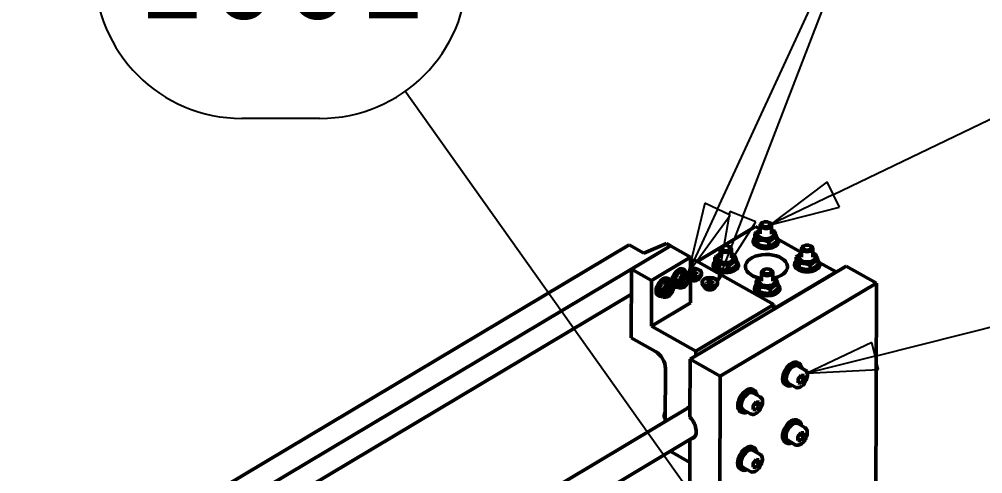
# Model space of a CAD drawing. Header units: millimetres. Extents: x -1901 to 2520, y -3919 to 1782.
# Drawn here: x 1879.3 to 2085.4, y 1460.7 to 1557.8 of the extents above; entities that cross this region are included whole.
import ezdxf

# ---------------------------------------------------------------- set-up
doc = ezdxf.new("R2010")
doc.units = ezdxf.units.MM
doc.header["$LTSCALE"] = 6
doc.layers.add('Symbol (ISO)', color=7, linetype='Continuous', lineweight=25)
doc.layers.add('Visible (ISO)', color=7, linetype='Continuous', lineweight=50)
doc.styles.add('Note Text (ISO)', font='tahoma.ttf')

# ---------------------------------------------------------------- blocks, each defined once
blk = doc.blocks.new('Balloon1')
at = {"layer": 'Symbol (ISO)'}
for p, q in [((342.247, 253.395), (362.515, 263.141)), ((342.03, 253.846), (339.994, 252.312)), ((342.464, 252.945), (342.03, 253.846)), ((342.247, 253.395), (339.994, 252.312)), ((339.994, 252.312), (342.464, 252.945))]:
    blk.add_line(p, q, dxfattribs=at)
at = {"layer": 'Symbol (ISO)', "flags": 128}
blk.add_lwpolyline([(342.03, 253.846), (339.994, 252.312)], dxfattribs=at)
at = {"layer": 'Symbol (ISO)'}
blk.add_solid([(342.03, 253.846), (339.994, 252.312), (342.464, 252.945), (342.03, 253.846)], dxfattribs=at)
blk = doc.blocks.new('Balloon2')
at = {"layer": 'Symbol (ISO)'}
for p, q in [((343.738, 247.637), (361.93, 252.205)), ((343.617, 248.122), (341.314, 247.028)), ((343.86, 247.152), (343.617, 248.122)), ((343.738, 247.637), (341.314, 247.028)), ((341.314, 247.028), (343.86, 247.152))]:
    blk.add_line(p, q, dxfattribs=at)
at = {"layer": 'Symbol (ISO)', "flags": 128}
blk.add_lwpolyline([(343.617, 248.122), (341.314, 247.028)], dxfattribs=at)
at = {"layer": 'Symbol (ISO)'}
blk.add_solid([(343.617, 248.122), (341.314, 247.028), (343.86, 247.152), (343.617, 248.122)], dxfattribs=at)
blk = doc.blocks.new('Balloon8')
at = {"layer": 'Symbol (ISO)'}
for p, q in [((338.117, 252.868), (344.285, 266.262)), ((339.019, 252.603), (344.285, 266.262)), ((337.663, 253.077), (337.071, 250.597)), ((338.117, 252.868), (337.071, 250.597)), ((338.571, 252.659), (337.663, 253.077)), ((338.553, 252.783), (338.12, 250.271)), ((339.486, 252.423), (338.553, 252.783)), ((337.071, 250.597), (338.571, 252.659)), ((339.019, 252.603), (338.12, 250.271)), ((338.12, 250.271), (339.486, 252.423))]:
    blk.add_line(p, q, dxfattribs=at)
at = {"layer": 'Symbol (ISO)', "flags": 128}
for points in [[(337.663, 253.077), (337.071, 250.597)], [(338.553, 252.783), (338.12, 250.271)]]:
    blk.add_lwpolyline(points, dxfattribs=at)
at = {"layer": 'Symbol (ISO)'}
for points in [[(337.663, 253.077), (337.071, 250.597), (338.571, 252.659), (337.663, 253.077)], [(338.553, 252.783), (338.12, 250.271), (339.486, 252.423), (338.553, 252.783)]]:
    blk.add_solid(points, dxfattribs=at)
blk = doc.blocks.new('Balloon16')
at = {"layer": 'Symbol (ISO)'}
for p, q in [((323.945, 266.603), (321.159, 266.603)), ((339.06, 240.089), (326.975, 257.09)), ((323.945, 256.103), (321.159, 256.103)), ((339.468, 240.379), (338.653, 239.799)), ((339.06, 240.089), (340.509, 238.051)), ((340.509, 238.051), (339.468, 240.379)), ((338.653, 239.799), (340.509, 238.051))]:
    blk.add_line(p, q, dxfattribs=at)
at = {"layer": 'Symbol (ISO)', "flags": 128}
blk.add_lwpolyline([(338.653, 239.799), (340.509, 238.051)], dxfattribs=at)
at = {"layer": 'Symbol (ISO)'}
for centre, start, end in [((321.159, 261.353), 90, 270), ((323.945, 261.353), 270, 90)]:
    blk.add_arc(centre, 5.25, start, end, dxfattribs=at)
blk.add_solid([(338.653, 239.799), (340.509, 238.051), (339.468, 240.379), (338.653, 239.799)], dxfattribs=at)
at = {"layer": 'Symbol (ISO)', "insert": (322.552, 261.389), "char_height": 3.5, "attachment_point": 5, "style": 'Note Text (ISO)'}
blk.add_mtext('1001', dxfattribs=at)

msp = doc.modelspace()

# ---------------------------------------------------------------- linework, layer by layer
at = {"layer": 'Visible (ISO)'}
for p, q in [((2024.313, 1506.062), (2036.807, 1513.512)), ((2037.835, 1512.934), (2036.807, 1513.512)), ((2037.832, 1511.913), (2037.838, 1513.771)), ((2038.376, 1514.368), (2038.194, 1514.264)), ((2039.702, 1514.364), (2039.884, 1514.259)), ((2040.232, 1511.906), (2040.238, 1513.765)), ((2036.689, 1511.955), (2036.687, 1511.034)), ((2037.317, 1510.597), (2037.315, 1509.677)), ((2041.374, 1511.219), (2041.371, 1510.299)), ((2046.674, 1507.961), (2041.6, 1510.816)), ((2009.774, 1509.603), (1831.073, 1403.052)), ((2018.626, 1509.386), (1835.814, 1400.385)), ((2012.905, 1507.841), (2009.774, 1509.603)), ((2018.626, 1509.386), (2010.279, 1504.409)), ((2017.764, 1509.871), (2012.905, 1507.841)), ((2018.626, 1509.386), (2017.764, 1509.871)), ((2022.936, 1506.961), (2018.626, 1509.386)), ((2029.274, 1506.809), (2029.279, 1508.668)), ((2029.817, 1509.264), (2029.635, 1509.161)), ((2031.144, 1509.261), (2031.325, 1509.156)), ((2031.674, 1506.803), (2031.679, 1508.662)), ((2036.327, 1509.974), (2036.328, 1510.351)), ((2039.659, 1510.229), (2039.657, 1509.309)), ((2041.727, 1509.96), (2041.728, 1510.337)), ((2046.671, 1506.94), (2046.676, 1508.799)), ((2047.215, 1509.395), (2047.033, 1509.292)), ((2048.541, 1509.392), (2048.722, 1509.287)), ((2049.071, 1506.934), (2049.076, 1508.792)), ((2014.589, 1501.984), (2022.936, 1506.961)), ((2022.91, 1497.178), (2022.936, 1506.961)), ((2023.499, 1506.52), (2022.934, 1506.184)), ((2040.74, 1496.821), (2023.499, 1506.52)), ((2028.131, 1506.851), (2028.128, 1505.931)), ((2045.528, 1506.982), (2045.526, 1506.062)), ((2010.279, 1504.409), (2010.238, 1489.734)), ((2010.279, 1504.409), (2014.589, 1501.984)), ((2021.595, 1504.29), (2021.38, 1504.411)), ((2027.768, 1504.871), (2027.769, 1505.248)), ((2028.758, 1505.494), (2028.756, 1504.573)), ((2031.1, 1505.126), (2031.098, 1504.206)), ((2032.815, 1506.116), (2032.813, 1505.196)), ((2033.168, 1504.857), (2033.169, 1505.234)), ((2042.437, 1496.833), (2056.211, 1505.046)), ((2045.166, 1505.002), (2045.167, 1505.379)), ((2046.156, 1505.625), (2046.153, 1504.704)), ((2048.498, 1505.257), (2048.496, 1504.336)), ((2050.213, 1506.247), (2050.21, 1505.326)), ((2054.049, 1503.812), (2050.439, 1505.843)), ((2050.566, 1504.987), (2050.567, 1505.364)), ((2056.211, 1505.046), (2054.049, 1503.812)), ((2062.676, 1501.408), (2056.211, 1505.046)), ((2018.256, 1502.299), (2018.041, 1502.42)), ((2020.598, 1503.761), (2021.196, 1503.424)), ((2021.827, 1503.919), (2022.426, 1503.582)), ((2022.041, 1502.662), (2022.041, 1502.662)), ((2022.23, 1502.12), (2022.226, 1502.276)), ((2022.974, 1502.289), (2022.924, 1502.318)), ((2022.979, 1503.733), (2023.54, 1503.967)), ((2023.049, 1503.334), (2022.979, 1503.733)), ((2023.681, 1503.168), (2023.049, 1503.334)), ((2023.539, 1503.429), (2023.54, 1503.967)), ((2023.54, 1503.967), (2024.172, 1503.801)), ((2024.243, 1503.402), (2023.681, 1503.168)), ((2024.171, 1503.372), (2024.172, 1503.801)), ((2024.172, 1503.801), (2024.243, 1503.402)), ((2024.241, 1502.286), (2024.778, 1502.592)), ((2024.508, 1502.438), (2024.507, 1502.127)), ((2025.273, 1503.563), (2025.272, 1503.275)), ((2038.113, 1501.837), (2038.118, 1503.696)), ((2038.656, 1504.292), (2038.474, 1504.188)), ((2039.983, 1504.288), (2040.164, 1504.184)), ((2040.513, 1501.83), (2040.518, 1503.689)), ((2054.049, 1503.812), (2040.738, 1495.876)), ((2014.562, 1492.201), (2014.589, 1501.984)), ((2017.259, 1501.77), (2017.857, 1501.433)), ((2018.488, 1501.928), (2019.087, 1501.592)), ((2018.702, 1500.671), (2018.702, 1500.671)), ((2018.891, 1500.129), (2018.887, 1500.285)), ((2019.536, 1500.629), (2019.32, 1500.751)), ((2019.554, 1502.179), (2020.153, 1501.842)), ((2019.74, 1500.755), (2020.339, 1500.418)), ((2021.159, 1501.093), (2021.159, 1501.093)), ((2021.72, 1501.213), (2021.584, 1501.136)), ((2025.397, 1501.632), (2025.396, 1501.344)), ((2026.422, 1500.349), (2025.886, 1500.659)), ((2026.156, 1500.503), (2026.155, 1500.192)), ((2026.418, 1501.781), (2026.966, 1502.026)), ((2026.511, 1501.384), (2026.418, 1501.781)), ((2027.151, 1501.23), (2026.511, 1501.384)), ((2026.965, 1501.487), (2026.966, 1502.026)), ((2026.966, 1502.026), (2027.607, 1501.872)), ((2027.7, 1501.474), (2027.151, 1501.23)), ((2027.607, 1501.872), (2027.606, 1501.432)), ((2027.607, 1501.872), (2027.7, 1501.474)), ((2027.689, 1500.346), (2028.226, 1500.652)), ((2027.956, 1500.498), (2027.955, 1500.187)), ((2028.721, 1501.623), (2028.72, 1501.335)), ((2029.286, 1481.5), (2062.676, 1501.408)), ((2036.607, 1499.899), (2036.608, 1500.276)), ((2036.969, 1501.879), (2036.967, 1500.958)), ((2037.597, 1500.521), (2037.595, 1499.601)), ((2041.654, 1501.144), (2041.651, 1500.223)), ((2042.007, 1499.884), (2042.008, 1500.261)), ((2062.676, 1501.408), (2062.529, 1447.602)), ((2010.264, 1499.028), (1855.38, 1406.679)), ((2016.197, 1498.639), (2015.981, 1498.76)), ((2016.215, 1500.188), (2016.814, 1499.851)), ((2016.401, 1498.764), (2017, 1498.427)), ((2017.82, 1499.103), (2017.82, 1499.102)), ((2018.381, 1499.222), (2018.245, 1499.145)), ((2039.939, 1500.154), (2039.937, 1499.233)), ((2022.91, 1497.178), (2014.562, 1492.201)), ((2022.82, 1485.137), (2042.437, 1496.833)), ((2024.045, 1486.866), (2040.74, 1496.821)), ((2040.737, 1495.82), (2040.74, 1496.821)), ((2040.738, 1495.864), (2042.437, 1496.833)), ((2014.562, 1492.201), (2024.045, 1486.866)), ((2010.238, 1489.734), (2015.411, 1486.824)), ((2024.042, 1485.866), (2024.045, 1486.866)), ((2022.787, 1472.784), (2022.82, 1485.137)), ((2029.286, 1481.5), (2022.82, 1485.137)), ((2045.821, 1484.413), (2046.166, 1484.219)), ((2017.529, 1471.823), (2017.559, 1483.166)), ((2047.423, 1482.823), (2045.871, 1483.696)), ((2045.941, 1480.946), (2046.568, 1481.743)), ((2046.568, 1481.743), (2047.193, 1481.693)), ((2047.193, 1481.693), (2047.191, 1480.845)), ((2028.979, 1368.995), (2029.286, 1481.5)), ((2043.173, 1479.706), (2043.518, 1479.512)), ((2045.364, 1479.162), (2043.812, 1480.035)), ((2045.939, 1480.099), (2045.941, 1480.946)), ((2045.939, 1480.399), (2046.564, 1480.048)), ((2046.564, 1480.048), (2045.939, 1480.099)), ((2046.329, 1481.33), (2047.191, 1480.845)), ((2047.191, 1480.845), (2046.564, 1480.048)), ((2036.221, 1478.689), (2036.566, 1478.495)), ((2037.823, 1477.099), (2036.272, 1477.972)), ((2036.341, 1475.222), (2036.968, 1476.019)), ((2036.729, 1475.606), (2037.591, 1475.122)), ((2036.968, 1476.019), (2037.593, 1475.969)), ((2037.593, 1475.969), (2037.591, 1475.122)), ((1896.24, 1399.505), (2022.792, 1474.961)), ((2033.573, 1473.983), (2033.918, 1473.789)), ((2035.764, 1473.439), (2034.212, 1474.312)), ((2036.339, 1474.375), (2036.341, 1475.222)), ((2036.964, 1474.325), (2036.339, 1474.375)), ((2036.34, 1474.676), (2036.964, 1474.325)), ((2037.591, 1475.122), (2036.964, 1474.325)), ((2017.312, 1473.122), (2017.318, 1472.904)), ((2045.787, 1472.111), (2046.132, 1471.917)), ((2047.39, 1470.521), (2045.838, 1471.394)), ((2045.907, 1468.644), (2046.535, 1469.441)), ((2046.535, 1469.441), (2047.16, 1469.39)), ((2047.16, 1469.39), (2047.157, 1468.543)), ((1896.371, 1392.597), (2023.827, 1468.593)), ((2022.7, 1441.139), (2022.773, 1467.965)), ((2043.139, 1467.404), (2043.484, 1467.21)), ((2045.33, 1466.86), (2043.779, 1467.733)), ((2045.905, 1467.797), (2045.907, 1468.644)), ((2046.53, 1467.746), (2045.905, 1467.797)), ((2045.906, 1468.097), (2046.53, 1467.746)), ((2046.295, 1469.028), (2047.157, 1468.543)), ((2047.157, 1468.543), (2046.53, 1467.746)), ((2022.76, 1463.094), (2018.564, 1465.455)), ((2036.187, 1466.387), (2036.532, 1466.193)), ((2037.79, 1464.797), (2036.238, 1465.67)), ((2036.308, 1462.92), (2036.935, 1463.717)), ((2036.695, 1463.304), (2037.558, 1462.819)), ((2036.935, 1463.717), (2037.56, 1463.667)), ((2037.56, 1463.667), (2037.558, 1462.819)), ((2033.54, 1461.68), (2033.885, 1461.486)), ((2035.731, 1461.136), (2034.179, 1462.009)), ((2036.305, 1462.073), (2036.308, 1462.92)), ((2036.93, 1462.022), (2036.305, 1462.073)), ((2036.306, 1462.374), (2036.93, 1462.022)), ((2037.558, 1462.819), (2036.93, 1462.022))]:
    msp.add_line(p, q, dxfattribs=at)
for centre, major_axis, ratio, start_param, end_param in [((2039.032, 1511.909), (-1.74, 0.005), 0.5791047, 5.4734017, 10.2345615), ((2039.038, 1513.768), (-1.2, 0.003), 0.5791047, 5.4932082, 10.2147551), ((2039.028, 1510.344), (2.7, -0.007), 0.5791047, 2.6217054, 6.8030725), ((2030.479, 1508.665), (-1.2, 0.003), 0.5791047, 5.4932082, 10.2147551), ((2047.876, 1508.796), (-1.2, 0.003), 0.5791047, 5.4932082, 10.2147551), ((2030.474, 1506.806), (-1.74, 0.005), 0.5791047, 5.4734017, 10.2345615), ((2039.167, 1504.929), (-4.5, 0.012), 0.5791047, 1.978962, 7.5286982), ((2047.871, 1506.937), (-1.74, 0.005), 0.5791047, 5.4734017, 10.2345615), ((2020.35, 1502.581), (1.03, 1.83), 0.5661916, 0, 2.3540545), ((2020.566, 1502.46), (1.03, 1.83), 0.5661916, 5.8327729, 8.6627025), ((2023.611, 1503.568), (1.662, -0.005), 0.5791047, 4.2886181, 8.2777525), ((2030.469, 1505.241), (2.7, -0.007), 0.5791047, 2.6217054, 6.8030725), ((2047.867, 1505.372), (2.7, -0.007), 0.5791047, 2.6217054, 6.8030725), ((2017.011, 1500.59), (1.03, 1.83), 0.5661916, 0, 3.1415927), ((2017.227, 1500.469), (1.03, 1.83), 0.5661916, 5.8327729, 9.8751904), ((2021.6, 1501.878), (0.441, 0.784), 0.5661916, 5.5259738, 10.1819895), ((2021.6, 1501.878), (0.441, 0.784), 0.5661916, 5.5126624, 10.1953026), ((2023.608, 1502.589), (1.2, -0.003), 0.5791047, 4.1064758, 6.3168467), ((2023.61, 1503.279), (1.662, -0.005), 0.5791047, 4.2886181, 6.2831853), ((2023.608, 1502.658), (-0.9, 0.002), 0.5791047, 0.7899771, 2.3516155), ((2039.313, 1501.834), (-1.74, 0.005), 0.5791047, 5.4734017, 10.2345615), ((2039.154, 1500.038), (-4.5, 0.012), 0.5791047, 5.011209, 5.0648632), ((2039.318, 1503.692), (-1.2, 0.003), 0.5791047, 5.4932082, 10.2147551), ((2018.261, 1499.887), (0.441, 0.784), 0.5661916, 5.5259738, 10.1819895), ((2018.261, 1499.887), (0.441, 0.784), 0.5661916, 5.5126624, 10.1953026), ((2020.566, 1502.46), (-1.03, -1.83), 0.5661916, 5.9845772, 6.7335977), ((2020.35, 1502.581), (-1.03, -1.83), 0.5661916, 6.2551318, 6.2831853), ((2027.058, 1501.339), (1.662, -0.005), 0.5791047, 3.1415927, 6.2831853), ((2027.056, 1500.649), (1.2, -0.003), 0.5791047, 3.1079313, 6.3168467), ((2027.056, 1500.718), (-0.9, 0.002), 0.5791047, 0.7899771, 2.3516155), ((2039.308, 1500.268), (2.7, -0.007), 0.5791047, 2.6217054, 6.8030725), ((2015.404, 1484.379), (-1.536, 2.577), 0.5865704, 3.9157164, 5.4865127), ((2044.497, 1482.06), (-1.324, -2.353), 0.5661916, 3.1415927, 6.2831853), ((2044.842, 1481.866), (-1.324, -2.353), 0.5661916, 2.4619188, 6.9628591), ((2044.842, 1481.866), (-1.03, -1.83), 0.5661916, 3.1415926, 6.2831853), ((2034.897, 1476.336), (-1.324, -2.353), 0.5661916, 3.1415927, 6.2831853), ((2035.242, 1476.142), (-1.324, -2.353), 0.5661916, 2.4619188, 6.9628591), ((2035.242, 1476.142), (-1.03, -1.83), 0.5661916, 3.1415926, 6.2831853), ((2018.152, 1473.435), (-0.588, -1.046), 0.5661916, 4.7579203, 6.2248448), ((2017.967, 1473.539), (-0.462, -0.821), 0.5661916, 4.6450255, 5.5259738), ((2024.005, 1472.192), (-1.582, 2.654), 0.5865704, 6.0674334, 6.5251304), ((2021.918, 1470.947), (1.582, -2.654), 0.5865704, 6.0412402, 8.2292655), ((2044.463, 1469.757), (-1.324, -2.353), 0.5661916, 3.1415927, 6.2831853), ((2044.808, 1469.563), (-1.324, -2.353), 0.5661916, 2.4619188, 6.9628591), ((2044.808, 1469.563), (-1.03, -1.83), 0.5661916, 3.1415926, 6.2831853), ((2034.864, 1464.034), (-1.324, -2.353), 0.5661916, 3.1415927, 6.2831853), ((2035.208, 1463.84), (-1.324, -2.353), 0.5661916, 2.4619188, 6.9628591), ((2035.208, 1463.84), (-1.03, -1.83), 0.5661916, 3.1415927, 6.2831853)]:
    msp.add_ellipse(centre, major_axis=major_axis, ratio=ratio, start_param=start_param, end_param=end_param, dxfattribs=at)
for centre, major_axis, ratio in [((2039.038, 1513.978), (0.942, -0.003), 0.5791047), ((2030.479, 1508.875), (0.942, -0.003), 0.5791047), ((2047.877, 1509.006), (0.942, -0.003), 0.5791047), ((2039.318, 1503.903), (0.942, -0.003), 0.5791047), ((2021.6, 1501.878), (0.677, 1.203), 0.5661916), ((2021.732, 1501.803), (0.351, 0.624), 0.5661916), ((2027.059, 1501.628), (1.662, -0.005), 0.5791047), ((2018.261, 1499.887), (0.677, 1.203), 0.5661916), ((2018.393, 1499.813), (0.351, 0.624), 0.5661916)]:
    msp.add_ellipse(centre, major_axis=major_axis, ratio=ratio, dxfattribs=at)
for points, weights in [([(2036.689, 1511.955), (2037.298, 1512.508), (2037.835, 1512.75)], [1, 1.10506760193, 1.06741817015]), ([(2040.235, 1512.759), (2040.479, 1512.684), (2040.746, 1512.577)], [1.05029218125, 1.0316014945, 1]), ([(2040.746, 1512.577), (2041.061, 1512.183), (2041.374, 1511.219)], [1, 1.15470053838, 1]), ([(2036.687, 1511.034), (2037, 1510.07), (2037.315, 1509.677)], [1, 1.15470053838, 1]), ([(2037.317, 1510.597), (2037.004, 1511.561), (2036.689, 1511.955)], [1, 1.15470053838, 1]), ([(2039.659, 1510.229), (2038.489, 1510.699), (2037.317, 1510.597)], [1, 1.15470053838, 1]), ([(2041.374, 1511.219), (2040.517, 1511.01), (2039.659, 1510.229)], [1, 1.15470053838, 1]), ([(2037.315, 1509.677), (2038.485, 1509.207), (2039.657, 1509.309)], [1, 1.15470053838, 1]), ([(2039.657, 1509.309), (2040.513, 1509.518), (2041.371, 1510.299)], [1, 1.15470053838, 1]), ([(2028.131, 1506.851), (2028.739, 1507.405), (2029.276, 1507.647)], [1, 1.10506760193, 1.06741817015]), ([(2028.758, 1505.494), (2028.445, 1506.458), (2028.131, 1506.851)], [1, 1.15470053838, 1]), ([(2031.676, 1507.656), (2031.92, 1507.581), (2032.187, 1507.474)], [1.05029218125, 1.0316014945, 1]), ([(2032.187, 1507.474), (2032.502, 1507.08), (2032.815, 1506.116)], [1, 1.15470053838, 1]), ([(2045.528, 1506.982), (2046.137, 1507.536), (2046.674, 1507.778)], [1, 1.10506760193, 1.06741817015]), ([(2046.156, 1505.625), (2045.843, 1506.589), (2045.528, 1506.982)], [1, 1.15470053838, 1]), ([(2049.074, 1507.787), (2049.317, 1507.712), (2049.585, 1507.604)], [1.05029218125, 1.0316014945, 1]), ([(2049.585, 1507.604), (2049.9, 1507.211), (2050.213, 1506.247)], [1, 1.15470053838, 1]), ([(2028.128, 1505.931), (2028.441, 1504.967), (2028.756, 1504.573)], [1, 1.15470053838, 1]), ([(2028.756, 1504.573), (2029.926, 1504.104), (2031.098, 1504.206)], [1, 1.15470053838, 1]), ([(2031.1, 1505.126), (2029.93, 1505.595), (2028.758, 1505.494)], [1, 1.15470053838, 1]), ([(2031.098, 1504.206), (2031.954, 1504.415), (2032.813, 1505.196)], [1, 1.15470053838, 1]), ([(2032.815, 1506.116), (2031.959, 1505.907), (2031.1, 1505.126)], [1, 1.15470053838, 1]), ([(2045.526, 1506.062), (2045.839, 1505.097), (2046.153, 1504.704)], [1, 1.15470053838, 1]), ([(2046.153, 1504.704), (2047.324, 1504.235), (2048.496, 1504.336)], [1, 1.15470053838, 1]), ([(2048.498, 1505.257), (2047.328, 1505.726), (2046.156, 1505.625)], [1, 1.15470053838, 1]), ([(2048.496, 1504.336), (2049.352, 1504.546), (2050.21, 1505.326)], [1, 1.15470053838, 1]), ([(2050.213, 1506.247), (2049.356, 1506.037), (2048.498, 1505.257)], [1, 1.15470053838, 1]), ([(2020.598, 1503.761), (2019.878, 1503.081), (2019.554, 1502.179)], [1, 1.15470053838, 1]), ([(2020.153, 1501.842), (2020.872, 1502.522), (2021.196, 1503.424)], [1, 1.15470053838, 1]), ([(2021.827, 1503.919), (2021.015, 1503.951), (2020.598, 1503.761)], [1, 1.15470053838, 1]), ([(2021.196, 1503.424), (2022.009, 1503.392), (2022.426, 1503.582)], [1, 1.15470053838, 1]), ([(2022.426, 1503.582), (2022.716, 1502.759), (2022.612, 1502.159)], [1, 1.15470053838, 1]), ([(2023.539, 1503.429), (2023.397, 1503.329), (2023.274, 1503.275)], [1, 1.07264853588, 1.0770644745]), ([(2023.952, 1503.281), (2023.759, 1503.314), (2023.539, 1503.429)], [1.0689109293, 1.10289993088, 1]), ([(2036.969, 1501.879), (2037.578, 1502.433), (2038.115, 1502.675)], [1, 1.10506760193, 1.06741817015]), ([(2040.515, 1502.684), (2040.759, 1502.608), (2041.026, 1502.501)], [1.05029218125, 1.0316014945, 1]), ([(2041.026, 1502.501), (2041.341, 1502.108), (2041.654, 1501.144)], [1, 1.15470053838, 1]), ([(2017.259, 1501.77), (2016.539, 1501.09), (2016.215, 1500.188)], [1, 1.15470053838, 1]), ([(2016.814, 1499.851), (2017.533, 1500.531), (2017.857, 1501.433)], [1, 1.15470053838, 1]), ([(2018.488, 1501.928), (2017.676, 1501.96), (2017.259, 1501.77)], [1, 1.15470053838, 1]), ([(2017.857, 1501.433), (2018.67, 1501.401), (2019.087, 1501.592)], [1, 1.15470053838, 1]), ([(2019.087, 1501.592), (2019.377, 1500.769), (2019.273, 1500.168)], [1, 1.15470053838, 1]), ([(2019.554, 1502.179), (2019.449, 1501.578), (2019.74, 1500.755)], [1, 1.15470053838, 1]), ([(2020.339, 1500.418), (2020.443, 1501.019), (2020.153, 1501.842)], [1, 1.15470053838, 1]), ([(2021.568, 1500.576), (2021.151, 1500.386), (2020.339, 1500.418)], [1, 1.15470053838, 1]), ([(2022.612, 1502.159), (2022.287, 1501.256), (2021.568, 1500.576)], [1, 1.15470053838, 1]), ([(2026.965, 1501.487), (2026.832, 1501.389), (2026.717, 1501.334)], [1, 1.06925227368, 1.07650246954]), ([(2027.408, 1501.344), (2027.2, 1501.371), (2026.965, 1501.487)], [1.06442083397, 1.1089745525, 1]), ([(2036.967, 1500.958), (2037.28, 1499.994), (2037.595, 1499.601)], [1, 1.15470053838, 1]), ([(2037.597, 1500.521), (2037.284, 1501.486), (2036.969, 1501.879)], [1, 1.15470053838, 1]), ([(2039.939, 1500.154), (2038.769, 1500.623), (2037.597, 1500.521)], [1, 1.15470053838, 1]), ([(2039.937, 1499.233), (2040.793, 1499.443), (2041.651, 1500.223)], [1, 1.15470053838, 1]), ([(2041.654, 1501.144), (2040.797, 1500.934), (2039.939, 1500.154)], [1, 1.15470053838, 1]), ([(2016.215, 1500.188), (2016.11, 1499.587), (2016.401, 1498.764)], [1, 1.15470053838, 1]), ([(2017, 1498.427), (2017.104, 1499.028), (2016.814, 1499.851)], [1, 1.15470053838, 1]), ([(2018.229, 1498.586), (2017.812, 1498.395), (2017, 1498.427)], [1, 1.15470053838, 1]), ([(2019.273, 1500.168), (2018.948, 1499.266), (2018.229, 1498.586)], [1, 1.15470053838, 1]), ([(2037.595, 1499.601), (2038.765, 1499.132), (2039.937, 1499.233)], [1, 1.15470053838, 1]), ([(2045.941, 1480.943), (2046.091, 1481.14), (2046.329, 1481.33)], [1.07709895049, 1.08175930185, 1]), ([(2046.329, 1481.33), (2046.319, 1481.374), (2046.311, 1481.416)], [1, 1.0123818065, 1.02278160139]), ([(2036.341, 1475.219), (2036.491, 1475.416), (2036.729, 1475.606)], [1.07709895049, 1.08175930185, 1]), ([(2036.729, 1475.606), (2036.719, 1475.651), (2036.711, 1475.692)], [1, 1.0123818065, 1.02278160139]), ([(2045.907, 1468.641), (2046.057, 1468.838), (2046.295, 1469.028)], [1.07709895049, 1.08175930185, 1]), ([(2046.295, 1469.028), (2046.285, 1469.072), (2046.277, 1469.114)], [1, 1.0123818065, 1.02278160139]), ([(2036.308, 1462.917), (2036.458, 1463.114), (2036.695, 1463.304)], [1.07709895049, 1.08175930185, 1]), ([(2036.695, 1463.304), (2036.686, 1463.349), (2036.678, 1463.39)], [1, 1.0123818065, 1.02278160139])]:
    msp.add_rational_spline(points, weights, degree=2, dxfattribs=at)
for points in [[(2047.423, 1482.823), (2047.535, 1482.76), (2047.632, 1482.671), (2047.79, 1482.448), (2047.848, 1482.311), (2047.924, 1481.994), (2047.936, 1481.809), (2047.907, 1481.416), (2047.865, 1481.207), (2047.734, 1480.791), (2047.645, 1480.584), (2047.429, 1480.192), (2047.303, 1480.007), (2047.023, 1479.673), (2046.87, 1479.525), (2046.548, 1479.281), (2046.379, 1479.186), (2046.041, 1479.066), (2045.871, 1479.04), (2045.586, 1479.068), (2045.468, 1479.103), (2045.364, 1479.162)], [(2037.823, 1477.099), (2037.935, 1477.036), (2038.032, 1476.947), (2038.19, 1476.724), (2038.248, 1476.588), (2038.324, 1476.27), (2038.336, 1476.085), (2038.308, 1475.692), (2038.266, 1475.483), (2038.134, 1475.067), (2038.045, 1474.861), (2037.829, 1474.469), (2037.703, 1474.283), (2037.424, 1473.949), (2037.271, 1473.801), (2036.949, 1473.558), (2036.779, 1473.462), (2036.441, 1473.342), (2036.271, 1473.316), (2035.986, 1473.344), (2035.869, 1473.38), (2035.764, 1473.439)], [(2047.39, 1470.521), (2047.502, 1470.458), (2047.598, 1470.368), (2047.756, 1470.146), (2047.814, 1470.009), (2047.89, 1469.692), (2047.902, 1469.507), (2047.874, 1469.113), (2047.832, 1468.904), (2047.7, 1468.489), (2047.611, 1468.282), (2047.396, 1467.89), (2047.269, 1467.705), (2046.99, 1467.371), (2046.837, 1467.223), (2046.515, 1466.979), (2046.346, 1466.884), (2046.007, 1466.764), (2045.837, 1466.738), (2045.552, 1466.766), (2045.435, 1466.801), (2045.33, 1466.86)], [(2037.79, 1464.797), (2037.902, 1464.734), (2037.998, 1464.645), (2038.157, 1464.422), (2038.215, 1464.286), (2038.291, 1463.968), (2038.302, 1463.783), (2038.274, 1463.39), (2038.232, 1463.181), (2038.101, 1462.765), (2038.012, 1462.558), (2037.796, 1462.166), (2037.67, 1461.981), (2037.39, 1461.647), (2037.237, 1461.499), (2036.915, 1461.255), (2036.746, 1461.16), (2036.407, 1461.04), (2036.237, 1461.014), (2035.953, 1461.042), (2035.835, 1461.078), (2035.731, 1461.136)]]:
    msp.add_open_spline(points, degree=3, knots=[2.3498148, 2.3498148, 2.3498148, 2.3498148, 2.6109595, 2.6109595, 2.8975301, 2.8975301, 3.2263495, 3.2263495, 3.5666866, 3.5666866, 3.9038557, 3.9038557, 4.2391942, 4.2391942, 4.57603, 4.57603, 4.9162135, 4.9162135, 5.2474445, 5.2474445, 5.4914074, 5.4914074, 5.4914074, 5.4914074], dxfattribs=at)

# ---------------------------------------------------------------- block references
at = {"layer": 'Symbol (ISO)', "xscale": 6, "yscale": 6, "zscale": 6}
for name in ['Balloon8', 'Balloon1', 'Balloon16', 'Balloon2']:
    msp.add_blockref(name, (0, 0), dxfattribs=at)

doc.saveas('drawing.dxf')
